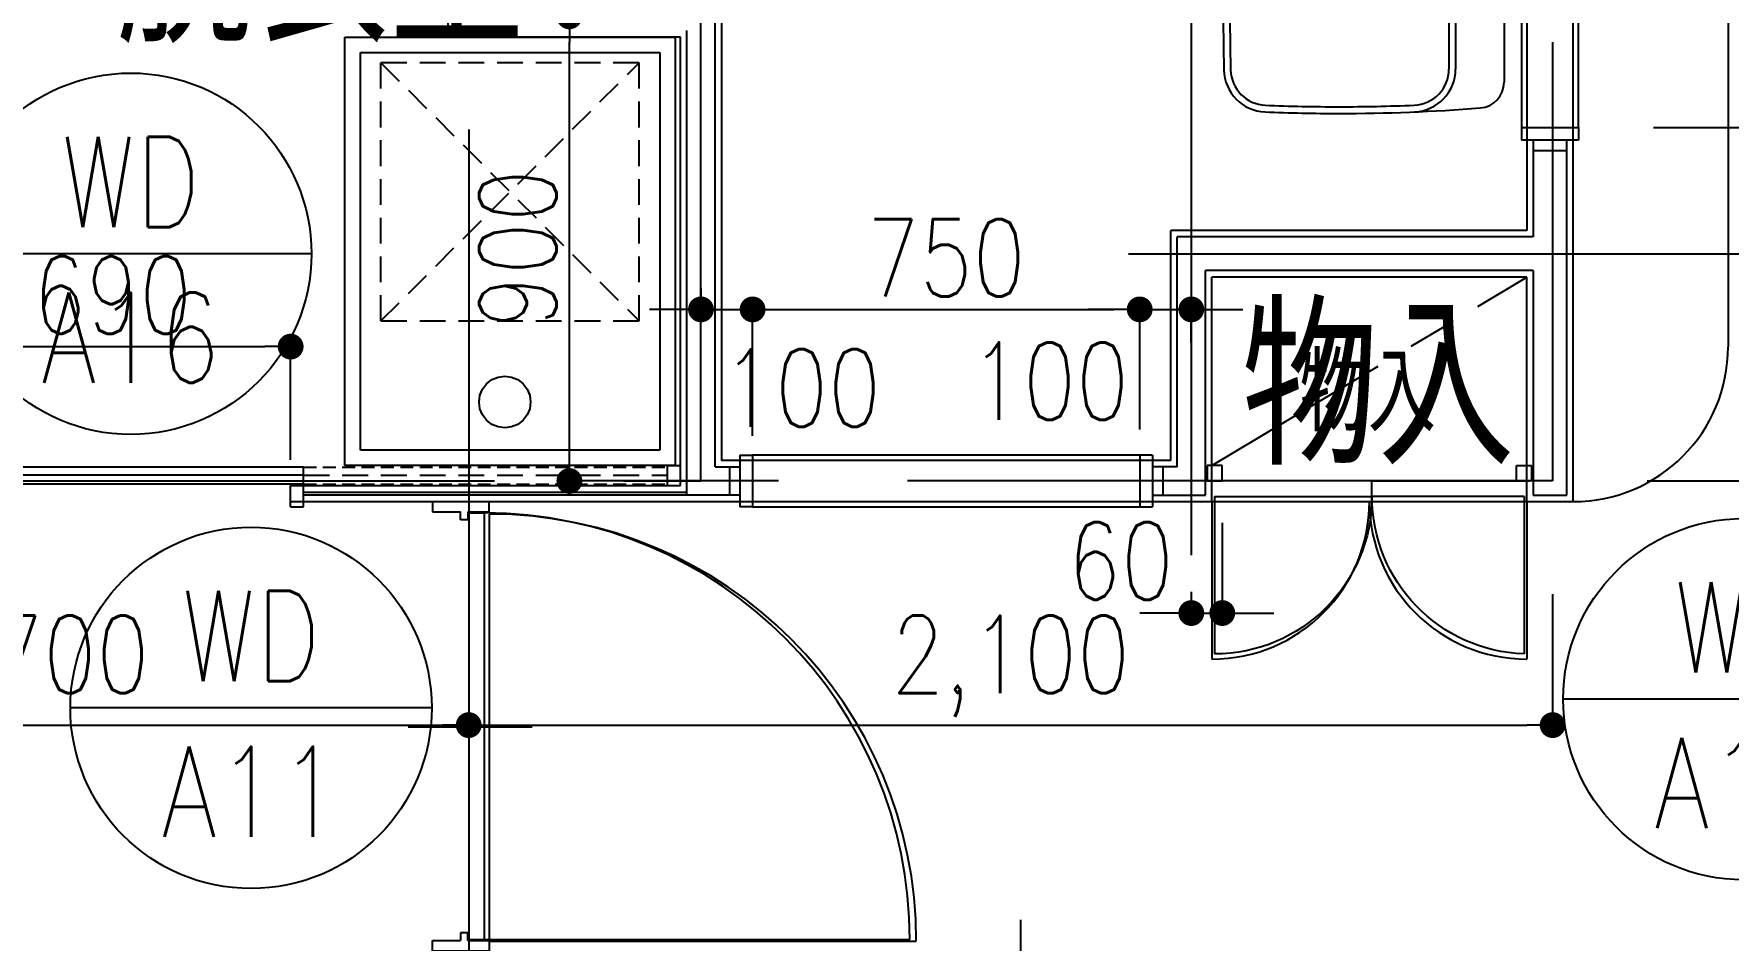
# Model space of a CAD drawing. Header units: millimetres. Extents: x 15495 to 166182, y -39946 to 18307.
# Drawn here: x 51098 to 54381, y 2692 to 4447 of the extents above; entities that cross this region are included whole.
import ezdxf
from ezdxf.enums import TextEntityAlignment as Align

# ---------------------------------------------------------------- set-up
doc = ezdxf.new("R2010")
doc.units = ezdxf.units.MM
doc.header["$LTSCALE"] = 1000
for name, pattern in [('CENTER', [2, 1.25, -0.25, 0.25, -0.25]), ('WaterSpace_CENTER', [2, 1.25, -0.25, 0.25, -0.25]), ('WaterSpace_DASHED', [0.75, 0.5, -0.25]), ('WaterSpace_DASHED2', [0.375, 0.25, -0.125])]:
    doc.linetypes.add(name, pattern=pattern)
doc.layers.get('0').update_dxf_attribs({"linetype": 'CONTINUOUS'})
for name, color, linetype in [('DT_ID', 13, 'CONTINUOUS'), ('E_TEXT', 3, 'CONTINUOUS'), ('F_FITT1-100', 5, 'CONTINUOUS'), ('F_FITT1-50', 5, 'CONTINUOUS'), ('SF-A_SANI-50', 60, 'CONTINUOUS'), ('SF-A_SANI-KYOUTSU', 60, 'CONTINUOUS'), ('SF-DT_ID-100', 13, 'CONTINUOUS'), ('SF-E_DIM-50', 3, 'CONTINUOUS'), ('SF-E_TEXT-100', 3, 'CONTINUOUS'), ('SF-E_TEXT-50', 3, 'CONTINUOUS'), ('SF-F_FITT1-100', 5, 'CONTINUOUS'), ('SF-F_FITT1-50', 5, 'CONTINUOUS'), ('SF-H-AREA-50', 1, 'CENTER'), ('SF-U_LGS-50', 120, 'CONTINUOUS'), ('SINK-A_B_C_E_TYPE_A_SANI-100', 60, 'CONTINUOUS'), ('SINK-A_B_C_E_TYPE_A_SANI-50', 60, 'CONTINUOUS'), ('SINK-A_B_C_E_TYPE_DT_ID', 13, 'CONTINUOUS'), ('WaterSpace_F_FINI1-50', 190, 'CONTINUOUS'), ('WaterSpace_F_FITT1-100', 5, 'CONTINUOUS'), ('WaterSpace_F_FITT1-50', 5, 'CONTINUOUS'), ('WaterSpace_SP-A_ELSE-50', 6, 'CONTINUOUS'), ('WaterSpace_SP-A_SANI-100', 60, 'CONTINUOUS'), ('WaterSpace_SP-A_SANI-50', 60, 'CONTINUOUS'), ('WaterSpace_SP-A_SANI-KYOUTSU', 60, 'CONTINUOUS'), ('WaterSpace_SP-E_GRID-50', 1, 'WaterSpace_CENTER'), ('WaterSpace_SP-F_FINI1-100', 190, 'CONTINUOUS'), ('WaterSpace_SP-F_FINI1-50', 190, 'CONTINUOUS'), ('WaterSpace_SP-F_FITT1-100', 5, 'CONTINUOUS'), ('WaterSpace_SP-F_FITT1-50', 5, 'CONTINUOUS'), ('WaterSpace_SP-F_FITT2-100', 1, 'CONTINUOUS'), ('WaterSpace_SP-F_FITT2-50', 1, 'CONTINUOUS'), ('WaterSpace_SP-F_HIDE-100', 12, 'CONTINUOUS'), ('WaterSpace_SP-F_HIDE-50', 12, 'CONTINUOUS'), ('WaterSpace_SP-H-AREA-50', 1, 'WaterSpace_CENTER'), ('WaterSpace_SP-H_LINE1-100', 140, 'CONTINUOUS'), ('WaterSpace_SP-H_LINE1-50', 140, 'CONTINUOUS'), ('WaterSpace_SP-U_LGS-50', 120, 'CONTINUOUS')]:
    doc.layers.add(name, color=color, linetype=linetype)
doc.styles.add('DIM', font='romans.shx', dxfattribs={"width": 0.8, "bigfont": 'bigfont.shx'})
doc.styles.add('ROOM', font='romans.shx', dxfattribs={"width": 0.8, "bigfont": 'bigfont.shx'})
doc.styles.add('SINK-A_B_C_E_TYPE_STANDARD', font='TXT', dxfattribs={"bigfont": 'BIGFONT'})
doc.styles.get("Standard").update_dxf_attribs({"font": 'txt.shx', "bigfont": 'bigfont.shx'})
doc.dimstyles.new('DIM50_3_3', dxfattribs={"dimscale": 50, "dimtxt": 3, "dimasz": 1, "dimexe": 0, "dimexo": 1, "dimgap": 0.5, "dimtad": 1, "dimdec": 1, "dimdsep": 46, "dimlunit": 6, "dimtxsty": 'DIM', "dimblk1": 'DOT', "dimblk2": 'DOT', "dimsah": 1, "dimcen": 1, "dimclrd": 256, "dimclre": 256, "dimclrt": 256, "dimadec": 0, "dimazin": 0, "dimtfac": 1, "dimtdec": 1, "dimtix": 1, "dimtmove": 2, "dimatfit": 3, "dimldrblk": 'DOT', "dimfxl": 1, "dimtvp": 0.833333, "dimtolj": 1, "dimarcsym": 0})

# ---------------------------------------------------------------- blocks, each defined once
blk = doc.blocks.new('TATEGU-KIGOU')
at = {"color": 2}
blk.add_line((350, 0), (-350, 0), dxfattribs=at)
blk.add_circle((0, 0), 350, dxfattribs=at)
at = {"color": 2, "style": 'ROOM', "width": 0.8}
for tag, p in [('建具種別', (0, 51.6)), ('建具番号', (0, -250.1))]:
    blk.add_attdef(tag, text='', height=175, dxfattribs=at).set_placement(p, align=Align.CENTER)
at = {"flags": 1}
for tag, p in [('内法寸法（W）', (-414, -713.8)), ('内法寸法（H）', (-414, -1063.8)), ('階', (-373.6, -1414.3)), ('部屋名', (-373.6, -1786.8)), ('メーカー名', (-373.6, -2148.9)), ('値段', (-373.6, -2498.9)), ('重量', (-373.6, -2848.9)), ('建具形状', (-373.6, -3199)), ('開閉方式', (-373.6, -3549)), ('取付場所', (-373.6, -3899)), ('見込', (-373.6, -4296.3)), ('扉厚', (-373.6, -4646.3)), ('仕上', (-373.6, -4996.3)), ('ガラス', (-373.6, -5346.3)), ('建具金物', (-373.6, -5696.3)), ('枠形状', (-373.6, -6046.3)), ('沓摺形状', (-373.6, -6396.3)), ('特記事項', (-373.6, -6746.3)), ('防火性能', (-373.6, -7096.3))]:
    blk.add_attdef(tag, p, '', height=175, dxfattribs=at)
blk = doc.blocks.new('SINK-A_B_C_E_TYPE_sink-1_2250')
at = {"layer": 'SINK-A_B_C_E_TYPE_A_SANI-100', "linetype": 'Continuous'}
for p, q in [((0, 0), (0, -650)), ((0, 0), (0, -650)), ((2250, 0), (2250, -650)), ((2250, 0), (2250, -650)), ((1297.5, -44), (1962.5, -44)), ((1297.5, -44), (1962.5, -44)), ((1321.1, -586.8), (1500.3, -589.4)), ((1321.1, -586.8), (1500.3, -589.4)), ((1502, -589.5), (1630, -590)), ((1502, -589.5), (1630, -590)), ((1630, -590), (1758, -589.5)), ((1630, -590), (1758, -589.5)), ((1759.8, -589.4), (1938.9, -586.8)), ((1759.8, -589.4), (1938.9, -586.8)), ((0, -650), (2250, -650)), ((0, -650), (2250, -650))]:
    blk.add_line(p, q, dxfattribs=at)
for centre, radius in [((450, -261), 65), ((450, -261), 65), ((582, -456), 72.5), ((582, -456), 72.5)]:
    blk.add_circle(centre, radius, dxfattribs=at)
for centre, radius, start, end in [((1297.5, -94), 50, 90, 175.5283), ((1297.5, -94), 50, 90, 175.5283), ((1962.5, -94), 50, 4.4717, 90), ((1962.5, -94), 50, 4.4717, 90), ((4750, -364), 3513, 175.5283, 180), ((4750, -364), 3513, 175.5283, 180), ((-1490, -364), 3513, 0, 4.4717), ((-1490, -364), 3513, 0, 4.4717), ((318, -456), 72.5, 90, 87.6285), ((318, -456), 72.5, 90, 87.6285), ((4750, -364), 3513, 180, 182.3366), ((4750, -364), 3513, 180, 182.3366), ((-1490, -364), 3513, 357.6634, 0), ((-1490, -364), 3513, 357.6634, 0), ((1322.9, -503.8), 83, 182.3366, 268.8212), ((1322.9, -503.8), 83, 182.3366, 268.8212), ((1937.1, -503.8), 83, 271.1788, 357.6634), ((1937.1, -503.8), 83, 271.1788, 357.6634)]:
    blk.add_arc(centre, radius, start, end, dxfattribs=at)
at = {"layer": 'SINK-A_B_C_E_TYPE_A_SANI-50', "linetype": 'Continuous'}
for p, q in [((0, 0), (0, -650)), ((2250, 0), (2250, -650)), ((1297.5, -44), (1962.5, -44)), ((731, -72), (169, -72)), ((139, -580), (139, -102)), ((761, -580), (761, -102)), ((1469.3, -138), (1323, -138)), ((1449.3, -151), (1323, -151)), ((1790.7, -138), (1937, -138)), ((1810.7, -151), (1937, -151)), ((1321.1, -586.8), (1500.3, -589.4)), ((1321.4, -573.8), (1508, -576.5)), ((1502, -589.5), (1630, -590)), ((1509.7, -576.5), (1748.8, -576.5)), ((1630, -590), (1758, -589.5)), ((1750.5, -576.5), (1938.6, -573.8)), ((1759.8, -589.4), (1938.9, -586.8)), ((731, -610), (169, -610)), ((0, -650), (2250, -650))]:
    blk.add_line(p, q, dxfattribs=at)
for centre, radius in [((1466, -91), 17.5), ((1630, -194), 90.7), ((450, -261), 65), ((582, -456), 72.5)]:
    blk.add_circle(centre, radius, dxfattribs=at)
for centre, radius, start, end in [((1297.5, -94), 50, 90, 175.5283), ((1630, -200), 138, 39.3915, 140.6085), ((1962.5, -94), 50, 4.4717, 90), ((169, -102), 30, 90, 180), ((731, -102), 30, 0, 90), ((4750, -364), 3513, 175.5283, 180), ((-1490, -364), 3513, 0, 4.4717), ((1449.3, -61), 90, 270, 322.4359), ((1469.3, -68), 70, 270, 320.6085), ((1790.7, -68), 70, 219.3915, 270), ((1810.7, -61), 90, 217.5642, 270), ((1323, -221), 83, 90, 177.6105), ((1323, -221), 70, 90, 177.6105), ((1937, -221), 83, 2.3894, 90), ((1937, -221), 70, 2.3894, 90), ((4750, -364), 3500, 177.6105, 180), ((-1490, -364), 3500, 0, 2.3894), ((318, -456), 72.5, 90, 87.6285), ((4750, -364), 3513, 180, 182.3366), ((4750, -364), 3500, 180, 182.3366), ((-1490, -364), 3500, 357.6634, 0), ((-1490, -364), 3513, 357.6634, 0), ((1322.9, -503.8), 83, 182.3366, 268.8212), ((1322.9, -503.8), 70, 182.3366, 268.8212), ((1937.1, -503.8), 70, 271.1788, 357.6634), ((1937.1, -503.8), 83, 271.1788, 357.6634), ((169, -580), 30, 180, 270), ((731, -580), 30, 270, 0)]:
    blk.add_arc(centre, radius, start, end, dxfattribs=at)
at = {"layer": 'SINK-A_B_C_E_TYPE_DT_ID', "style": 'SINK-A_B_C_E_TYPE_STANDARD', "flags": 1}
for tag, p in [('KTメーカー', (3312.6, 559.4)), ('KT品番', (3312.6, 43.1)), ('KT価格', (3312.6, -456.9)), ('KT取付個所', (3312.6, -852.2)), ('KT寸法（W）', (3321.5, -1319)), ('KT寸法（D）', (3345.3, -1741.7)), ('KTカウンター', (3348.4, -2139.5)), ('KT調理器具', (3348.4, -2556.1)), ('KT水栓金具', (3348.4, -3056.1)), ('KT特記事項', (3348.4, -3531.9))]:
    blk.add_attdef(tag, p, '', height=250, dxfattribs=at)
blk = doc.blocks.new('SINK-A_B_C_E_TYPE')
at = {"layer": 'SINK-A_B_C_E_TYPE_DT_ID', "linetype": 'Continuous'}
blk.add_blockref('SINK-A_B_C_E_TYPE_sink-1_2250', (0, 0), dxfattribs=at)
blk.add_blockref('SINK-A_B_C_E_TYPE_sink-1_2250', (0, 0), dxfattribs=at)
blk = doc.blocks.new('WaterSpace_WD-A16_100')
at = {"layer": 'WaterSpace_F_FITT1-100'}
blk.add_line((715, 51.5), (5, 51.5), dxfattribs=at)
at = {"layer": 'WaterSpace_F_FITT1-100', "linetype": 'WaterSpace_DASHED', "ltscale": 0.1}
blk.add_line((715, 51.5), (1420, 51.5), dxfattribs=at)
blk = doc.blocks.new('WaterSpace_WD-A16_50')
at = {"layer": 'WaterSpace_F_FINI1-50'}
blk.add_line((740, 31), (1470, 31), dxfattribs=at)
at = {"layer": 'WaterSpace_F_FITT1-50'}
for p, q in [((0, 90), (25, 90)), ((0, -10.000125), (0, 90)), ((25, -10.000125), (25, 90)), ((30, 34), (30, 67)), ((740, 67), (30, 67)), ((740, 34), (740, 67)), ((1445, 31), (1445, 70)), ((1445, 70), (1470, 70)), ((740, 34), (30, 34)), ((740, 31), (715, 31)), ((715, -10.000125), (715, 31)), ((740, -10.000125), (740, 31)), ((0, -10.000125), (25, -10.000125)), ((715, -10.00025), (740, -10.00025))]:
    blk.add_line(p, q, dxfattribs=at)
at = {"layer": 'WaterSpace_F_FITT1-50', "linetype": 'WaterSpace_DASHED2', "ltscale": 0.1}
for p, q in [((740, 67), (1445, 67)), ((740, 34), (1445, 34))]:
    blk.add_line(p, q, dxfattribs=at)
blk = doc.blocks.new('WaterSpace_WD-A18_100')
at = {"layer": 'WaterSpace_F_FITT1-100'}
for p, q in [((0, 0), (0, 305)), ((610, 0), (610, 305))]:
    blk.add_line(p, q, dxfattribs=at)
for centre, start, end in [((0, 0), 0, 90), ((610, 0), 90, 180)]:
    blk.add_arc(centre, 305, start, end, dxfattribs=at)
blk = doc.blocks.new('WaterSpace_WD-A18_50')
at = {"layer": 'WaterSpace_F_FITT1-50'}
for p, q in [((-605, -10), (-605, 295)), ((-5, -10), (-5, 294.8)), ((-605, -10), (-300, -10)), ((-300, -10), (-300, -40)), ((-5, -10), (-300, -10))]:
    blk.add_line(p, q, dxfattribs=at)
at = {"layer": 'WaterSpace_F_FITT1-50', "linetype": 'Continuous'}
for p, q in [((-619, -40), (-590, -40)), ((-619, -70), (-619, -40)), ((-590, -40), (-590, -70)), ((-20, -40), (-20, -70)), ((9, -40), (-20, -40)), ((9, -70), (9, -40)), ((-590, -70), (-619, -70)), ((-20, -70), (9, -70))]:
    blk.add_line(p, q, dxfattribs=at)
at = {"layer": 'WaterSpace_F_FITT1-50'}
for centre, start, end in [((-605, -10), 360, 90), ((5, -10), 91.8789, 180)]:
    blk.add_arc(centre, 305, start, end, dxfattribs=at)
blk = doc.blocks.new('WaterSpace')
at = {"layer": 'WaterSpace_SP-A_ELSE-50'}
blk.add_line((2440, -490), (2440, -2590), dxfattribs=at)
blk.add_arc((2140, -2590), 300, 270, 0, dxfattribs=at)
at = {"layer": 'WaterSpace_SP-A_SANI-100'}
for p, q in [((-240, -2820), (-240, -1990)), ((-240, -1990), (400, -1990)), ((400, -1990), (400, -2820)), ((400, -2820), (-240, -2820))]:
    blk.add_line(p, q, dxfattribs=at)
at = {"layer": 'WaterSpace_SP-A_SANI-50'}
for p, q in [((-240, -2820), (-240, -1990)), ((-240, -2820), (-240, -1990)), ((-240, -1990), (400, -1990)), ((-240, -1990), (400, -1990)), ((400, -1990), (400, -2820)), ((400, -1990), (400, -2820)), ((-210, -2790), (-210, -2020)), ((-210, -2790), (-210, -2020)), ((-210, -2020), (370, -2020)), ((-210, -2020), (370, -2020)), ((370, -2020), (370, -2790)), ((370, -2020), (370, -2790)), ((34.6, -2661.6), (45, -2653.7)), ((34.6, -2661.6), (45, -2653.7)), ((45, -2653.7), (57.1, -2648.7)), ((45, -2653.7), (57.1, -2648.7)), ((57.1, -2648.7), (70, -2647)), ((57.1, -2648.7), (70, -2647)), ((70, -2647), (82.9, -2648.7)), ((70, -2647), (82.9, -2648.7)), ((82.9, -2648.7), (95, -2653.7)), ((82.9, -2648.7), (95, -2653.7)), ((95, -2653.7), (105.4, -2661.6)), ((95, -2653.7), (105.4, -2661.6)), ((20, -2697), (21.7, -2684.1)), ((20, -2697), (21.7, -2684.1)), ((21.7, -2684.1), (26.7, -2672)), ((21.7, -2684.1), (26.7, -2672)), ((26.7, -2672), (34.6, -2661.6)), ((26.7, -2672), (34.6, -2661.6)), ((105.4, -2661.6), (113.3, -2672)), ((105.4, -2661.6), (113.3, -2672)), ((113.3, -2672), (118.3, -2684.1)), ((113.3, -2672), (118.3, -2684.1)), ((118.3, -2684.1), (120, -2697)), ((118.3, -2684.1), (120, -2697)), ((21.7, -2709.9), (20, -2697)), ((21.7, -2709.9), (20, -2697)), ((26.7, -2722), (21.7, -2709.9)), ((26.7, -2722), (21.7, -2709.9)), ((34.6, -2732.4), (26.7, -2722)), ((34.6, -2732.4), (26.7, -2722)), ((113.3, -2722), (105.4, -2732.4)), ((113.3, -2722), (105.4, -2732.4)), ((118.3, -2709.9), (113.3, -2722)), ((118.3, -2709.9), (113.3, -2722)), ((120, -2697), (118.3, -2709.9)), ((120, -2697), (118.3, -2709.9)), ((45, -2740.3), (34.6, -2732.4)), ((45, -2740.3), (34.6, -2732.4)), ((57.1, -2745.3), (45, -2740.3)), ((57.1, -2745.3), (45, -2740.3)), ((70, -2747), (57.1, -2745.3)), ((70, -2747), (57.1, -2745.3)), ((82.9, -2745.3), (70, -2747)), ((82.9, -2745.3), (70, -2747)), ((95, -2740.3), (82.9, -2745.3)), ((95, -2740.3), (82.9, -2745.3)), ((105.4, -2732.4), (95, -2740.3)), ((105.4, -2732.4), (95, -2740.3)), ((370, -2790), (-210, -2790)), ((370, -2790), (-210, -2790)), ((400, -2820), (-240, -2820)), ((400, -2820), (-240, -2820))]:
    blk.add_line(p, q, dxfattribs=at)
at = {"layer": 'WaterSpace_SP-E_GRID-50'}
for p, q in [((1400, -2276.4), (1400, -2993.8)), ((1400, -2276.4), (1400, -2993.8)), ((1278.5, -2410), (2321.7, -2410))]:
    blk.add_line(p, q, dxfattribs=at)
at = {"layer": 'WaterSpace_SP-F_FINI1-100'}
for p, q in [((-40, -1990), (-40, -1490)), ((490, -1910), (490, -2810)), ((410, -1990), (-40, -1990)), ((410, -1990), (-40, -1990)), ((410, -2859), (410, -1990)), ((2050, -2165), (2050, -2365)), ((2140, -2890), (2140, -2165)), ((1360, -2810), (1360, -2365)), ((2050, -2365), (1360, -2365)), ((2050, -2455), (1440, -2455)), ((1440, -2890), (1440, -2455)), ((2050, -2890), (2050, -2455)), ((550, -2810), (490, -2810)), ((1360, -2810), (1300, -2810)), ((-345, -2890), (-345, -2859)), ((-345, -2859), (410, -2859)), ((-345, -2890), (-70.3, -2890)), ((39.7, -2890), (550, -2890)), ((1300, -2890), (1440, -2890)), ((2050, -2890), (2140, -2890))]:
    blk.add_line(p, q, dxfattribs=at)
at = {"layer": 'WaterSpace_SP-F_FINI1-50'}
for p, q in [((-40, -1990), (-40, -1490)), ((490, -1910), (490, -2810)), ((410, -1990), (-40, -1990)), ((410, -2820), (410, -1990)), ((2050, -2190), (2050, -2365)), ((2140, -2890), (2140, -2190)), ((1360, -2810), (1360, -2365)), ((2050, -2365), (1360, -2365)), ((1440, -2820), (1440, -2455)), ((2050, -2455), (1440, -2455)), ((2050, -2820), (2050, -2455)), ((525, -2810), (490, -2810)), ((1360, -2810), (1325, -2810)), ((1440, -2890), (1440, -2850)), ((2050, -2890), (2050, -2850)), ((-320, -2890), (525, -2890)), ((1325, -2890), (1440, -2890)), ((2050, -2890), (2140, -2890))]:
    blk.add_line(p, q, dxfattribs=at)
at = {"layer": 'WaterSpace_SP-F_FITT1-100'}
for p, q in [((2050, -2165), (2140, -2165)), ((550, -2810), (550, -2890)), ((1300, -2810), (1300, -2890)), ((1440, -2890), (2050, -2890))]:
    blk.add_line(p, q, dxfattribs=at)
at = {"layer": 'WaterSpace_SP-F_FITT1-50'}
for p, q in [((2040, -2165), (2040, -2190)), ((2040, -2165), (2150, -2165)), ((2150, -2165), (2150, -2190)), ((2150, -2190), (2040, -2190)), ((410, -2859), (410, -2820)), ((410, -2859), (410, -2820)), ((525, -2800), (550, -2800)), ((525, -2800), (525, -2900)), ((550, -2800), (550, -2900)), ((1325, -2800), (1300, -2800)), ((1300, -2800), (1300, -2900)), ((1325, -2800), (1325, -2900)), ((1750, -2850), (1445, -2850)), ((1750, -2850), (1445, -2850)), ((1750, -2850), (2055, -2850)), ((1750, -2850), (2055, -2850)), ((385, -2859), (410, -2859)), ((385, -2859), (410, -2859)), ((550, -2900), (525, -2900)), ((1300, -2900), (1325, -2900))]:
    blk.add_line(p, q, dxfattribs=at)
at = {"layer": 'WaterSpace_SP-F_FITT2-100'}
for p, q in [((2050, -1265), (2050, -2165)), ((2140, -2165), (2140, -1265))]:
    blk.add_line(p, q, dxfattribs=at)
at = {"layer": 'WaterSpace_SP-F_FITT2-50'}
for p, q in [((2040, -1265), (2040, -2165)), ((2040, -1265), (2040, -2165)), ((2150, -2165), (2150, -1265)), ((2150, -2165), (2150, -1265))]:
    blk.add_line(p, q, dxfattribs=at)
at = {"layer": 'WaterSpace_SP-F_HIDE-100', "ltscale": 0.2}
for p, q in [((1300, -2810), (550, -2810)), ((550, -2890), (1300, -2890))]:
    blk.add_line(p, q, dxfattribs=at)
at = {"layer": 'WaterSpace_SP-F_HIDE-50', "ltscale": 0.2}
for p, q in [((1300, -2800), (550, -2800)), ((550, -2900), (1300, -2900))]:
    blk.add_line(p, q, dxfattribs=at)
at = {"layer": 'WaterSpace_SP-H-AREA-50'}
for points in [[(0, 0), (2100, 0), (2100, -2850), (450, -2850), (450, -1950), (0, -1950), (0, 0)], [(0, -1450), (-1700, -1450), (-1700, -2850), (450, -2850), (450, -1950), (0, -1950), (0, -1450)], [(0, -1450), (-1700, -1450), (-1700, -2850), (450, -2850), (450, -1950), (0, -1950), (0, -1450)]]:
    blk.add_lwpolyline(points, dxfattribs=at)
at = {"layer": 'WaterSpace_SP-H_LINE1-100', "linetype": 'WaterSpace_DASHED2', "ltscale": 0.2}
for p, q in [((330, -2040), (-170, -2040)), ((-170, -2540), (330, -2040)), ((-170, -2040), (330, -2540)), ((-170, -2540), (-170, -2040)), ((330, -2540), (330, -2040)), ((-170, -2540), (330, -2540))]:
    blk.add_line(p, q, dxfattribs=at)
at = {"layer": 'WaterSpace_SP-H_LINE1-100', "linetype": 'WaterSpace_CENTER', "ltscale": 0.3}
blk.add_line((1440, -2820), (2050, -2455), dxfattribs=at)
at = {"layer": 'WaterSpace_SP-H_LINE1-50', "linetype": 'WaterSpace_DASHED2', "ltscale": 0.2}
for p, q in [((330, -2040), (-170, -2040)), ((-170, -2040), (330, -2540)), ((-170, -2540), (330, -2040)), ((-170, -2540), (-170, -2040)), ((330, -2040), (-170, -2040)), ((-170, -2040), (330, -2540)), ((-170, -2540), (330, -2040)), ((-170, -2540), (-170, -2040)), ((330, -2540), (330, -2040)), ((330, -2540), (330, -2040)), ((-170, -2540), (330, -2540)), ((-170, -2540), (330, -2540))]:
    blk.add_line(p, q, dxfattribs=at)
at = {"layer": 'WaterSpace_SP-H_LINE1-50', "linetype": 'WaterSpace_CENTER', "ltscale": 0.3}
blk.add_line((1440, -2820), (2050, -2455), dxfattribs=at)
blk.add_line((1440, -2820), (2050, -2455), dxfattribs=at)
at = {"layer": 'WaterSpace_SP-U_LGS-50'}
for p, q in [((477.5, -2822.5), (477.5, -1922.5)), ((422.5, -2877.5), (422.5, -1977.5)), ((2062.5, -2190), (2062.5, -2377)), ((2127.5, -2877.5), (2127.5, -2190)), ((2062.5, -2210), (2127.5, -2210)), ((1372.5, -2822.5), (1372.5, -2377)), ((2062.5, -2377), (1372.5, -2377)), ((2062.5, -2442.5), (1427.5, -2442.5)), ((1427.5, -2877.5), (1427.5, -2442.5)), ((2062.5, -2442.5), (2062.5, -2877.5)), ((477.5, -2822.5), (525, -2822.5)), ((505, -2822.5), (505, -2877.5)), ((1372.5, -2822.5), (1325, -2822.5)), ((1345, -2822.5), (1345, -2877.5)), ((-320, -2871.5), (422.5, -2871.5)), ((525, -2877.5), (-320, -2877.5)), ((1325, -2877.5), (1427.5, -2877.5)), ((2062.5, -2877.5), (2127.5, -2877.5))]:
    blk.add_line(p, q, dxfattribs=at)
at = {"layer": 'WaterSpace_SP-A_SANI-KYOUTSU', "rotation": 270}
blk.add_blockref('SINK-A_B_C_E_TYPE', (2050, -115), dxfattribs=at)
at = {"layer": 'WaterSpace_SP-F_FITT1-100'}
blk.add_blockref('WaterSpace_WD-A16_100', (-1035, -2890), dxfattribs=at)
at = {"layer": 'WaterSpace_SP-F_FITT1-100', "rotation": 180}
blk.add_blockref('WaterSpace_WD-A18_100', (2050, -2890), dxfattribs=at)
at = {"layer": 'WaterSpace_SP-F_FITT1-50'}
blk.add_blockref('WaterSpace_WD-A16_50', (-1060, -2890), dxfattribs=at)
at = {"layer": 'WaterSpace_SP-F_FITT1-50', "yscale": -1}
blk.add_blockref('WaterSpace_WD-A18_50', (2050, -2890), dxfattribs=at)
blk = doc.blocks.new('WD-A11_100')
at = {"layer": 'F_FITT1-100'}
for q in [(-867.2, 415), (-40.2, -412.4)]:
    blk.add_line((-40, 415), q, dxfattribs=at)
blk.add_arc((-39.8, 415), 827.4, 180, 269.9719, dxfattribs=at)
blk = doc.blocks.new('ROOM')
at = {"layer": 'DT_ID', "flags": 1}
for tag, p in [('室番号', (0, 500)), ('面積', (0, -500)), ('内装制限', (0, -1000)), ('仕上レベル', (0, -1500)), ('スラブレベル', (0, -2000)), ('天井高', (0, -2500)), ('床下地', (0, -3000)), ('床仕上', (0, -3500)), ('巾木高さ', (0, -4000)), ('巾木仕上', (0, -4500)), ('壁下地', (0, -5000)), ('壁仕上', (0, -5500)), ('天井下地', (0, -6000)), ('天井仕上', (0, -6500)), ('見切縁', (0, -7000)), ('備考', (0, -7500))]:
    blk.add_attdef(tag, p, '', height=300, dxfattribs=at)
at = {"layer": 'E_TEXT', "style": 'ROOM', "width": 0.8}
blk.add_attdef('室名', (0, 0), '', height=300, dxfattribs=at)
blk = doc.blocks.new('SF-BLOCK_100')
at = {"layer": 'SF-F_FITT1-100'}
blk.add_line((21900, 3585.53), (21900, 2761.53), dxfattribs=at)
at = {"layer": 'SF-A_SANI-KYOUTSU'}
blk.add_blockref('WaterSpace', (21900, 6500), dxfattribs=at)
at = {"layer": 'SF-DT_ID-100'}
for p, values in [((21245.25, 4090.17), {'建具種別': 'WD', '建具番号': 'A16'}), ((21478.25, 3210.49), {'建具種別': 'WD', '建具番号': 'A11'}), ((24370.38, 3227.36), {'建具種別': 'WD', '建具番号': 'A18'})]:
    blk.add_blockref('TATEGU-KIGOU', p, dxfattribs=at).add_auto_attribs(values)
at = {"layer": 'SF-E_TEXT-100'}
ref = blk.add_blockref('ROOM', (20425.11, 4498.23), dxfattribs=at)
ref.add_attrib('室名', '洗面・脱衣室', (20425.11, 4498.23), dxfattribs={"height": 300, "style": 'ROOM', "width": 0.8})
ref = blk.add_blockref('ROOM', (23397.84, 3681.56), dxfattribs=at)
ref.add_attrib('室名', '物入', (23397.84, 3681.56), dxfattribs={"height": 300, "style": 'ROOM', "width": 0.8})
at = {"layer": 'SF-F_FITT1-100', "xscale": -1, "yscale": -1}
blk.add_blockref('WD-A11_100', (21900, 3173.53), dxfattribs=at)
blk = doc.blocks.new('DOT')
at = {"color": 0, "linetype": 'ByBlock'}
blk.add_line((-0.5, 0), (-1, 0), dxfattribs=at)
at = {"color": 0, "linetype": 'ByBlock', "const_width": 0.5}
blk.add_lwpolyline([(-0.25, 0, 1), (0.25, 0, 1)], format="xyb", close=True, dxfattribs=at)
blk = doc.blocks.new('*D235')
at = {"layer": 'SF-E_DIM-50', "lineweight": -2}
for p, q in [((54158.1, 4021), (54595.1, 4021)), ((54595.1, 3631), (54595.1, 3971)), ((54575.9, 3581), (54595.1, 3581))]:
    blk.add_line(p, q, dxfattribs=at)
at = {"layer": 'SF-E_DIM-50', "lineweight": -2, "xscale": 50, "yscale": 50, "zscale": 50}
for p, rotation in [((54595.1, 4021), 90), ((54595.1, 3581), 270)]:
    blk.add_blockref('DOT', p, dxfattribs=dict(at, rotation=rotation))
at = {"layer": 'SF-E_DIM-50', "insert": (54495.1, 3801), "char_height": 150, "attachment_point": 5, "rotation": 90, "style": 'DIM'}
blk.add_mtext('\\A1;440', dxfattribs=at)
blk = doc.blocks.new('_DOT')
at = {"color": 0, "linetype": 'ByBlock'}
blk.add_line((-0.5, 0), (-1, 0), dxfattribs=at)
at = {"color": 0, "linetype": 'ByBlock', "const_width": 0.5}
blk.add_lwpolyline([(-0.25, 0, 1), (0.25, 0, 1)], format="xyb", close=True, dxfattribs=at)
blk = doc.blocks.new('*D234')
at = {"layer": 'SF-E_DIM-50', "lineweight": -2}
for p, q in [((54942.5, 6431), (54930.4, 6431)), ((54930.4, 6381), (54930.4, 3631)), ((54224, 3581), (54930.4, 3581))]:
    blk.add_line(p, q, dxfattribs=at)
at = {"layer": 'SF-E_DIM-50', "lineweight": -2, "xscale": 50, "yscale": 50, "zscale": 50}
for p, rotation in [((54930.4, 6431), 90), ((54930.4, 3581), 270)]:
    blk.add_blockref('DOT', p, dxfattribs=dict(at, rotation=rotation))
at = {"layer": 'SF-E_DIM-50', "insert": (54816.1, 5006), "char_height": 150, "attachment_point": 5, "rotation": 90, "style": 'DIM'}
blk.add_mtext('\\A1;2,850', dxfattribs=at)
blk = doc.blocks.new('*D233')
at = {"layer": 'SF-E_DIM-50', "lineweight": -2}
for p, q in [((54408.4, 3581), (54930.4, 3581)), ((54930.4, 3531), (54930.4, 2681)), ((53898.4, 2631), (54930.4, 2631))]:
    blk.add_line(p, q, dxfattribs=at)
at = {"layer": 'SF-E_DIM-50', "lineweight": -2, "xscale": 50, "yscale": 50, "zscale": 50}
for p, rotation in [((54930.4, 3581), 90), ((54930.4, 2631), 270)]:
    blk.add_blockref('DOT', p, dxfattribs=dict(at, rotation=rotation))
at = {"layer": 'SF-E_DIM-50', "insert": (54830.4, 3106), "char_height": 150, "attachment_point": 5, "rotation": 90, "style": 'DIM'}
blk.add_mtext('\\A1;950', dxfattribs=at)
blk = doc.blocks.new('*D232')
at = {"layer": 'SF-E_DIM-50', "lineweight": -2}
for p, q in [((54236.3, 5166), (54595.1, 5166)), ((54595.1, 4316), (54595.1, 5116)), ((54236.3, 4266), (54595.1, 4266))]:
    blk.add_line(p, q, dxfattribs=at)
at = {"layer": 'SF-E_DIM-50', "lineweight": -2, "xscale": 50, "yscale": 50, "zscale": 50}
for p, rotation in [((54595.1, 5166), 90), ((54595.1, 4266), 270)]:
    blk.add_blockref('DOT', p, dxfattribs=dict(at, rotation=rotation))
at = {"layer": 'SF-E_DIM-50', "insert": (54495.1, 4716), "char_height": 150, "attachment_point": 5, "rotation": 90, "style": 'DIM'}
blk.add_mtext('\\A1;900', dxfattribs=at)
blk = doc.blocks.new('*D231')
at = {"layer": 'SF-E_DIM-50', "lineweight": -2}
for p, q in [((54236.3, 4266), (54595.1, 4266)), ((54595.1, 4071), (54595.1, 4216)), ((54322.2, 4021), (54595.1, 4021))]:
    blk.add_line(p, q, dxfattribs=at)
at = {"layer": 'SF-E_DIM-50', "lineweight": -2, "xscale": 50, "yscale": 50, "zscale": 50}
for p, rotation in [((54595.1, 4266), 90), ((54595.1, 4021), 270)]:
    blk.add_blockref('DOT', p, dxfattribs=dict(at, rotation=rotation))
at = {"layer": 'SF-E_DIM-50', "insert": (54738.8, 4174.4), "char_height": 150, "attachment_point": 5, "rotation": 90, "style": 'DIM'}
blk.add_mtext('\\A1;245', dxfattribs=at)
blk = doc.blocks.new('*D244')
at = {"layer": 'SF-E_DIM-50', "lineweight": -2}
for p, q in [((51940.7, 4261.9), (51940.7, 3108.1)), ((54040.7, 3361.9), (54040.7, 3108.1)), ((51990.7, 3108.1), (53990.7, 3108.1))]:
    blk.add_line(p, q, dxfattribs=at)
at = {"layer": 'SF-E_DIM-50', "lineweight": -2, "xscale": 50, "yscale": 50, "zscale": 50, "rotation": 180}
blk.add_blockref('DOT', (51940.7, 3108.1), dxfattribs=at)
at = {"layer": 'SF-E_DIM-50', "lineweight": -2, "xscale": 50, "yscale": 50, "zscale": 50}
blk.add_blockref('DOT', (54040.7, 3108.1), dxfattribs=at)
at = {"layer": 'SF-E_DIM-50', "insert": (52990.7, 3222.3), "char_height": 150, "attachment_point": 5, "style": 'DIM'}
blk.add_mtext('\\A1;2,100', dxfattribs=at)
blk = doc.blocks.new('*D243')
at = {"layer": 'SF-E_DIM-50', "lineweight": -2}
for p, q in [((52340.7, 4481), (52135.7, 4481)), ((52135.7, 3631), (52135.7, 4431)), ((52440.7, 3581), (52135.7, 3581))]:
    blk.add_line(p, q, dxfattribs=at)
at = {"layer": 'SF-E_DIM-50', "lineweight": -2, "xscale": 50, "yscale": 50, "zscale": 50}
for p, rotation in [((52135.7, 4481), 90), ((52135.7, 3581), 270)]:
    blk.add_blockref('DOT', p, dxfattribs=dict(at, rotation=rotation))
at = {"layer": 'SF-E_DIM-50', "insert": (52035.7, 4031), "char_height": 150, "attachment_point": 5, "rotation": 90, "style": 'DIM'}
blk.add_mtext('\\A1;900', dxfattribs=at)
blk = doc.blocks.new('*D299')
at = {"layer": 'SF-E_DIM-50', "lineweight": -2}
for p, q in [((51940.7, 4261.9), (51940.7, 3108.1)), ((50240.7, 3531), (50240.7, 3108.1)), ((50290.7, 3108.1), (51890.7, 3108.1))]:
    blk.add_line(p, q, dxfattribs=at)
at = {"layer": 'SF-E_DIM-50', "lineweight": -2, "xscale": 50, "yscale": 50, "zscale": 50, "rotation": 180}
blk.add_blockref('DOT', (50240.7, 3108.1), dxfattribs=at)
at = {"layer": 'SF-E_DIM-50', "lineweight": -2, "xscale": 50, "yscale": 50, "zscale": 50}
blk.add_blockref('DOT', (51940.7, 3108.1), dxfattribs=at)
at = {"layer": 'SF-E_DIM-50', "insert": (51090.7, 3222.3), "char_height": 150, "attachment_point": 5, "style": 'DIM'}
blk.add_mtext('\\A1;1,700', dxfattribs=at)
blk = doc.blocks.new('*D298')
at = {"layer": 'SF-E_DIM-50', "lineweight": -2}
for p, q in [((50905.7, 3681), (50905.7, 3841.3)), ((50955.7, 3841.3), (51545.7, 3841.3)), ((51595.7, 3622), (51595.7, 3841.3))]:
    blk.add_line(p, q, dxfattribs=at)
at = {"layer": 'SF-E_DIM-50', "lineweight": -2, "xscale": 50, "yscale": 50, "zscale": 50, "rotation": 180}
blk.add_blockref('DOT', (50905.7, 3841.3), dxfattribs=at)
at = {"layer": 'SF-E_DIM-50', "lineweight": -2, "xscale": 50, "yscale": 50, "zscale": 50}
blk.add_blockref('DOT', (51595.7, 3841.3), dxfattribs=at)
at = {"layer": 'SF-E_DIM-50', "insert": (51250.7, 3941.3), "char_height": 150, "attachment_point": 5, "style": 'DIM'}
blk.add_mtext('\\A1;690', dxfattribs=at)
blk = doc.blocks.new('WD-A11_50')
at = {"layer": 'F_FITT1-50'}
for p, q in [((-30.5, -61.8), (-854.5, -61.8)), ((70.3, -40), (-39.7, -40)), ((-39.7, -60), (-39.7, -40)), ((1.8, -60), (-39.7, -60)), ((0, -61.8), (-30.5, -61.8)), ((-30.5, -61.8), (-30.5, -888.1)), ((0, -886.7), (0, -60.4)), ((1.8, -60), (1.8, -75)), ((15.7, -75), (15.7, -60)), ((70.3, -60), (15.7, -60)), ((70.3, -40), (70.3, -60)), ((1.8, -75), (15.7, -75)), ((117.2, -475), (-122.8, -475)), ((1.8, -875), (15.7, -875)), ((1.8, -890), (1.8, -875)), ((15.7, -875), (15.7, -890)), ((-39.7, -890), (-39.7, -910)), ((1.8, -890), (-39.7, -890)), ((0, -888.1), (-30.5, -888.1)), ((70.3, -890), (15.7, -890)), ((70.3, -910), (70.3, -890))]:
    blk.add_line(p, q, dxfattribs=at)
blk.add_arc((-28.5, -62.2), 826, 179.9767, 269.8636, dxfattribs=at)
blk = doc.blocks.new('*D247')
at = {"layer": 'SF-E_DIM-50', "lineweight": -2}
for p, q in [((53010.4, 2681), (53010.4, 2731)), ((53181.2, 2631), (53010.4, 2631)), ((53010.4, 2631), (53010.4, 2576)), ((53183.8, 2576), (53010.4, 2576)), ((53010.4, 2526), (53010.4, 2476))]:
    blk.add_line(p, q, dxfattribs=at)
at = {"layer": 'SF-E_DIM-50', "lineweight": -2, "xscale": 50, "yscale": 50, "zscale": 50}
for p, rotation in [((53010.4, 2631), 270), ((53010.4, 2576), 90)]:
    blk.add_blockref('DOT', p, dxfattribs=dict(at, rotation=rotation))
at = {"layer": 'SF-E_DIM-50', "insert": (52911.4, 2457.2), "char_height": 150, "attachment_point": 5, "rotation": 90, "style": 'DIM'}
blk.add_mtext('\\A1;55', dxfattribs=at)
blk = doc.blocks.new('*D246')
at = {"layer": 'SF-E_DIM-50', "lineweight": -2}
for p, q in [((52490.7, 3668.7), (52490.7, 3913.4)), ((52540.7, 3913.4), (53190.7, 3913.4)), ((53240.7, 3681), (53240.7, 3913.4))]:
    blk.add_line(p, q, dxfattribs=at)
at = {"layer": 'SF-E_DIM-50', "lineweight": -2, "xscale": 50, "yscale": 50, "zscale": 50, "rotation": 180}
blk.add_blockref('DOT', (52490.7, 3913.4), dxfattribs=at)
at = {"layer": 'SF-E_DIM-50', "lineweight": -2, "xscale": 50, "yscale": 50, "zscale": 50}
blk.add_blockref('DOT', (53240.7, 3913.4), dxfattribs=at)
at = {"layer": 'SF-E_DIM-50', "insert": (52865.7, 4013.4), "char_height": 150, "attachment_point": 5, "style": 'DIM'}
blk.add_mtext('\\A1;750', dxfattribs=at)
blk = doc.blocks.new('*D245')
at = {"layer": 'SF-E_DIM-50', "lineweight": -2}
for p, q in [((52390.7, 3953.7), (52390.7, 3913.4)), ((52340.7, 3913.4), (52290.7, 3913.4)), ((52390.7, 3913.4), (52490.7, 3913.4)), ((52490.7, 3668.7), (52490.7, 3913.4)), ((52540.7, 3913.4), (52590.7, 3913.4))]:
    blk.add_line(p, q, dxfattribs=at)
at = {"layer": 'SF-E_DIM-50', "lineweight": -2, "xscale": 50, "yscale": 50, "zscale": 50}
blk.add_blockref('DOT', (52390.7, 3913.4), dxfattribs=at)
at = {"layer": 'SF-E_DIM-50', "lineweight": -2, "xscale": 50, "yscale": 50, "zscale": 50, "rotation": 180}
blk.add_blockref('DOT', (52490.7, 3913.4), dxfattribs=at)
at = {"layer": 'SF-E_DIM-50', "insert": (52585.3, 3761.2), "char_height": 150, "attachment_point": 5, "style": 'DIM'}
blk.add_mtext('\\A1;100', dxfattribs=at)
blk = doc.blocks.new('*D250')
at = {"layer": 'SF-E_DIM-50', "lineweight": -2}
for p, q in [((53190.7, 3913.4), (53140.7, 3913.4)), ((53240.7, 3681), (53240.7, 3913.4)), ((53240.7, 3913.4), (53340.7, 3913.4)), ((53340.7, 3848.9), (53340.7, 3913.4)), ((53390.7, 3913.4), (53440.7, 3913.4))]:
    blk.add_line(p, q, dxfattribs=at)
at = {"layer": 'SF-E_DIM-50', "lineweight": -2, "xscale": 50, "yscale": 50, "zscale": 50}
blk.add_blockref('DOT', (53240.7, 3913.4), dxfattribs=at)
at = {"layer": 'SF-E_DIM-50', "lineweight": -2, "xscale": 50, "yscale": 50, "zscale": 50, "rotation": 180}
blk.add_blockref('DOT', (53340.7, 3913.4), dxfattribs=at)
at = {"layer": 'SF-E_DIM-50', "insert": (53065.8, 3774.3), "char_height": 150, "attachment_point": 5, "style": 'DIM'}
blk.add_mtext('\\A1;100', dxfattribs=at)
blk = doc.blocks.new('*D248')
at = {"layer": 'SF-E_DIM-50', "lineweight": -2}
for p, q in [((53400.7, 3499.9), (53400.7, 3325.2)), ((53340.7, 3366.2), (53340.7, 3325.2)), ((53290.7, 3325.2), (53240.7, 3325.2)), ((53340.7, 3325.2), (53400.7, 3325.2)), ((53450.7, 3325.2), (53500.7, 3325.2))]:
    blk.add_line(p, q, dxfattribs=at)
at = {"layer": 'SF-E_DIM-50', "lineweight": -2, "xscale": 50, "yscale": 50, "zscale": 50}
blk.add_blockref('DOT', (53340.7, 3325.2), dxfattribs=at)
at = {"layer": 'SF-E_DIM-50', "lineweight": -2, "xscale": 50, "yscale": 50, "zscale": 50, "rotation": 180}
blk.add_blockref('DOT', (53400.7, 3325.2), dxfattribs=at)
at = {"layer": 'SF-E_DIM-50', "insert": (53203.9, 3426.1), "char_height": 150, "attachment_point": 5, "style": 'DIM'}
blk.add_mtext('\\A1;60', dxfattribs=at)
blk = doc.blocks.new('SF-BLOCK_50')
at = {"layer": 'SF-A_SANI-50'}
for p, q in [((21934.64, 3838.36), (21945, 3846.3)), ((21945, 3846.3), (21957.06, 3851.3)), ((21957.06, 3851.3), (21970, 3853)), ((21970, 3853), (21982.94, 3851.3)), ((21982.94, 3851.3), (21995, 3846.3)), ((21995, 3846.3), (22005.36, 3838.36)), ((21920, 3803), (21921.7, 3815.94)), ((21921.7, 3815.94), (21926.7, 3828)), ((21926.7, 3828), (21934.64, 3838.36)), ((22005.36, 3838.36), (22013.3, 3828)), ((22013.3, 3828), (22018.3, 3815.94)), ((22018.3, 3815.94), (22020, 3803)), ((21921.7, 3790.06), (21920, 3803)), ((21926.7, 3778), (21921.7, 3790.06)), ((21934.64, 3767.64), (21926.7, 3778)), ((22013.3, 3778), (22005.36, 3767.64)), ((22018.3, 3790.06), (22013.3, 3778)), ((22020, 3803), (22018.3, 3790.06)), ((21945, 3759.7), (21934.64, 3767.64)), ((21957.06, 3754.7), (21945, 3759.7)), ((21970, 3753), (21957.06, 3754.7)), ((21982.94, 3754.7), (21970, 3753)), ((21995, 3759.7), (21982.94, 3754.7)), ((22005.36, 3767.64), (21995, 3759.7))]:
    blk.add_line(p, q, dxfattribs=at)
at = {"layer": 'SF-F_FITT1-50'}
for p, q in [((21900, 3585.53), (21900, 2761.53)), ((21782.77, 3173.53), (22022.77, 3173.53))]:
    blk.add_line(p, q, dxfattribs=at)
at = {"layer": 'SF-H-AREA-50'}
blk.add_lwpolyline([(16700, 3650), (21900, 3650), (21900, 2700), (19850, 2700), (19850, 1925), (18950, 1925), (18950, 2700), (16700, 2700), (16700, 3650)], dxfattribs=at)
at = {"layer": 'SF-U_LGS-50'}
blk.add_line((23962.5, 3622.5), (24027.5, 3622.5), dxfattribs=at)
at = {"layer": 'SF-A_SANI-KYOUTSU'}
blk.add_blockref('WaterSpace', (21900, 6500), dxfattribs=at)
at = {"layer": 'SF-E_TEXT-50'}
ref = blk.add_blockref('ROOM', (23509.81, 3745.98), dxfattribs=dict(at, xscale=0.5, yscale=0.5, zscale=0.5))
ref.add_attrib('室名', '物入', (23509.81, 3745.98), dxfattribs={"height": 150, "style": 'ROOM', "width": 0.8})
at = {"layer": 'SF-F_FITT1-50', "xscale": -1, "yscale": -1}
blk.add_blockref('WD-A11_50', (21900, 2700), dxfattribs=at)
at = {"layer": 'SF-E_DIM-50'}
for base, p1, p2, picture, middle in [((24889.66, 3650), (24951.82, 6500), (24133.29, 3650), '*D234', (24775.38, 5075)), ((24554.42, 5235), (24145.56, 4335), (24145.56, 5235), '*D232', (24454.42, 4785)), ((22094.95, 4550), (22450, 3650), (22350, 4550), '*D243', (21994.95, 4100)), ((24554.42, 4090), (24485.22, 3650), (24067.38, 4090), '*D235', (24454.42, 3870)), ((24889.66, 2700), (24317.64, 3650), (23807.65, 2700), '*D233', (24789.66, 3175))]:
    dim = blk.add_linear_dim(base=base, p1=p1, p2=p2, angle=90, dimstyle='DIM50_3_3', dxfattribs=at)
    dim.commit()
    dim.dimension.update_dxf_attribs({"geometry": picture, "text_midpoint": middle, "insert": (-30040.71, 69)})
for base, p1, p2, picture, middle in [((24554.42, 4335), (24231.53, 4090), (24145.56, 4335), '*D231', (24698.12, 4243.45)), ((22969.69, 2645), (23190.5, 2700), (23193.09, 2645), '*D247', (22870.74, 2526.19))]:
    dim = blk.add_linear_dim(base=base, p1=p1, p2=p2, angle=90, dimstyle='DIM50_3_3', dxfattribs=at)
    dim.commit()
    dim.dimension.update_dxf_attribs({"geometry": picture, "text_midpoint": middle, "dimtype": 128, "insert": (-30040.71, 69)})
for base, p1, p2, picture, middle in [((21900, 3177.05), (20200, 3650), (21900, 4380.86), '*D299', (21050, 3291.34)), ((24000, 3177.05), (21900, 4380.86), (24000, 3480.86), '*D244', (22950, 3291.34)), ((23200, 3982.4), (22450, 3687.65), (23200, 3700), '*D246', (22825, 4082.4)), ((21555, 3910.29), (20865, 3700), (21555, 3641), '*D298', (21210, 4010.29))]:
    dim = blk.add_linear_dim(base=base, p1=p1, p2=p2, dimstyle='DIM50_3_3', dxfattribs=at)
    dim.commit()
    dim.dimension.update_dxf_attribs({"geometry": picture, "text_midpoint": middle, "insert": (-30040.71, 69)})
for base, p1, p2, picture, middle in [((22450, 3982.4), (22350, 3972.66), (22450, 3687.65), '*D245', (22544.61, 3830.17)), ((23300, 3982.4), (23200, 3700), (23300, 3867.91), '*D250', (23025.09, 3843.27)), ((23360, 3394.15), (23300, 3485.19), (23360, 3618.86), '*D248', (23163.16, 3495.09))]:
    dim = blk.add_linear_dim(base=base, p1=p1, p2=p2, dimstyle='DIM50_3_3', dxfattribs=at)
    dim.commit()
    dim.dimension.update_dxf_attribs({"geometry": picture, "text_midpoint": middle, "dimtype": 128, "insert": (-30040.71, 69)})

msp = doc.modelspace()

# ---------------------------------------------------------------- block references
for name in ['SF-BLOCK_100', 'SF-BLOCK_50']:
    msp.add_blockref(name, (30040.7, -69))

doc.saveas('drawing.dxf')
